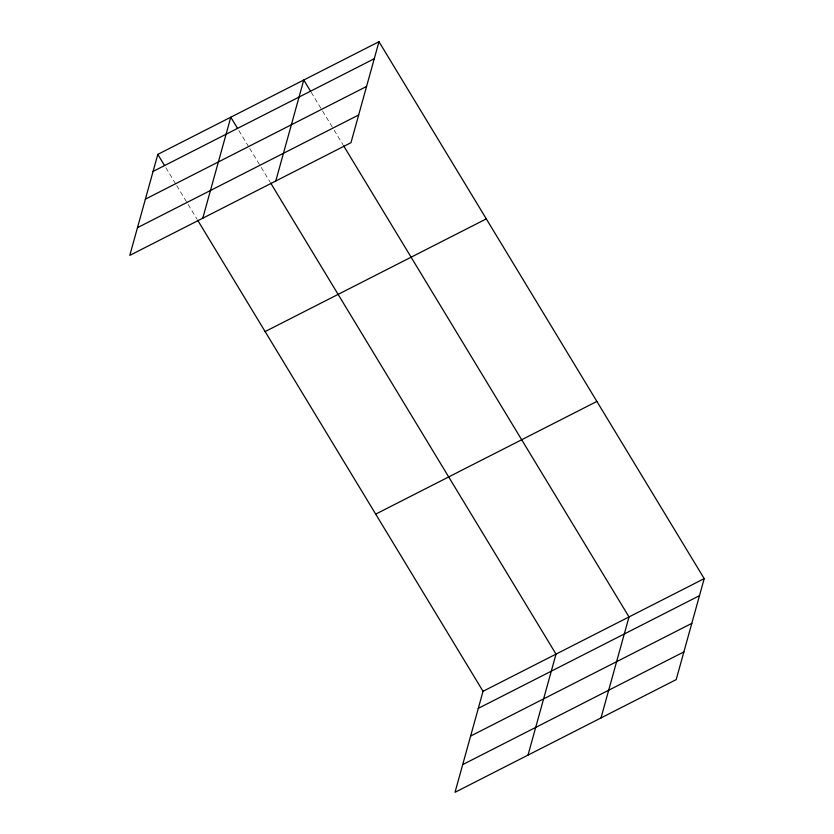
<?xml version="1.0" encoding="UTF-8"?>
<svg xmlns="http://www.w3.org/2000/svg" width="834" height="834" viewBox="0 0 834 834"><rect width="100%" height="100%" fill="white"/><g stroke="black" fill="none" stroke-linecap="round" stroke-linejoin="round"><path stroke-width="0.63" stroke-dasharray="4.17 3.13" d="M311.207 92.272L333.475 129.041M334.153 130.156L342.93 144.647M238.889 130.573L249.012 147.284M249.689 148.4L260.489 166.227M261.167 167.342L269.935 181.833M165.903 167.759L176.026 184.47M176.704 185.586L187.504 203.413M188.171 204.528L196.949 219.019"/><path stroke-width="1.25" d="M157.803 154.384L129.791 255.381L350.968 142.697L378.98 41.7L157.803 154.384L164.548 165.528M202.777 218.195L230.789 117.198L237.534 128.342M275.773 181.009L303.774 80.012L310.529 91.156M197.627 220.134L483.032 691.303L455.02 792.3L676.197 679.616L704.209 578.619L378.98 41.7M528.016 755.114L556.017 654.117L270.612 182.948M601.001 717.928L629.013 616.931L343.598 145.762M153.07 171.429L374.247 58.745M145.387 199.138L366.564 86.455M137.474 227.672L358.651 114.988M265.129 331.567L486.305 218.883M375.707 514.119L596.883 401.435M483.032 691.303L704.209 578.619M478.299 708.358L699.486 595.674M470.616 736.057L691.803 623.373M462.703 764.601L683.88 651.917"/></g></svg>
